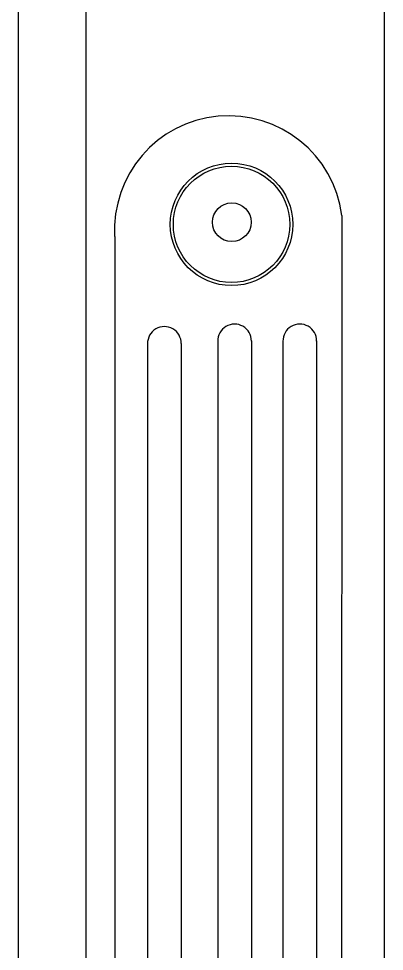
# Model space of a CAD drawing. Header units: metres. Extents: x 255888 to 260244, y 1005 to 5882.
# Drawn here: x 255888 to 256729, y 2106 to 4250 of the extents above; entities that cross this region are included whole.
import ezdxf

# ---------------------------------------------------------------- set-up
doc = ezdxf.new("R2010")
doc.units = ezdxf.units.M
for name, color, linetype in [('12', 1, 'Continuous'), ('15', 2, 'Continuous'), ('17', 1, 'Continuous')]:
    doc.layers.add(name, color=color, linetype=linetype)

msp = doc.modelspace()

# ---------------------------------------------------------------- linework, layer by layer
at = {"layer": '12'}
for p, q in [((256043.06, 1004.55), (256043.06, 4724.55)), ((256728.57, 1004.55), (256728.57, 4724.55)), ((256630.85, 3798.04), (256630.19, 1333.19))]:
    msp.add_line(p, q, dxfattribs=at)
at = {"layer": '15'}
msp.add_line((255887.57, 1004.55), (255887.57, 5748.01), dxfattribs=at)
at = {"layer": '17'}
for p, q in [((256108.38, 3749.67), (256108.38, 1333.19)), ((256183.91, 3502.61), (256183.91, 1795.3)), ((256261.53, 3503.71), (256261.53, 1788.78)), ((256345.35, 3508.37), (256345.35, 1801.06)), ((256422.97, 3509.48), (256422.97, 1794.54)), ((256495.27, 3508.37), (256495.27, 1801.07)), ((256572.89, 3509.48), (256572.89, 1794.54))]:
    msp.add_line(p, q, dxfattribs=at)
for centre, radius in [((256377.19, 3777.33), 140.83), ((256377.19, 3777.33), 133.83), ((256377.8, 3782.26), 44.61)]:
    msp.add_circle(centre, radius, dxfattribs=at)
for centre, radius, start, end in [((256370.47, 3764.58), 262.52, 7.32, 183.26), ((256222.72, 3503.43), 38.81, 359.58, 181.21), ((256384.16, 3509.19), 38.81, 359.58, 181.21), ((256534.07, 3509.19), 38.81, 359.58, 181.21)]:
    msp.add_arc(centre, radius, start, end, dxfattribs=at)

doc.saveas('drawing.dxf')
